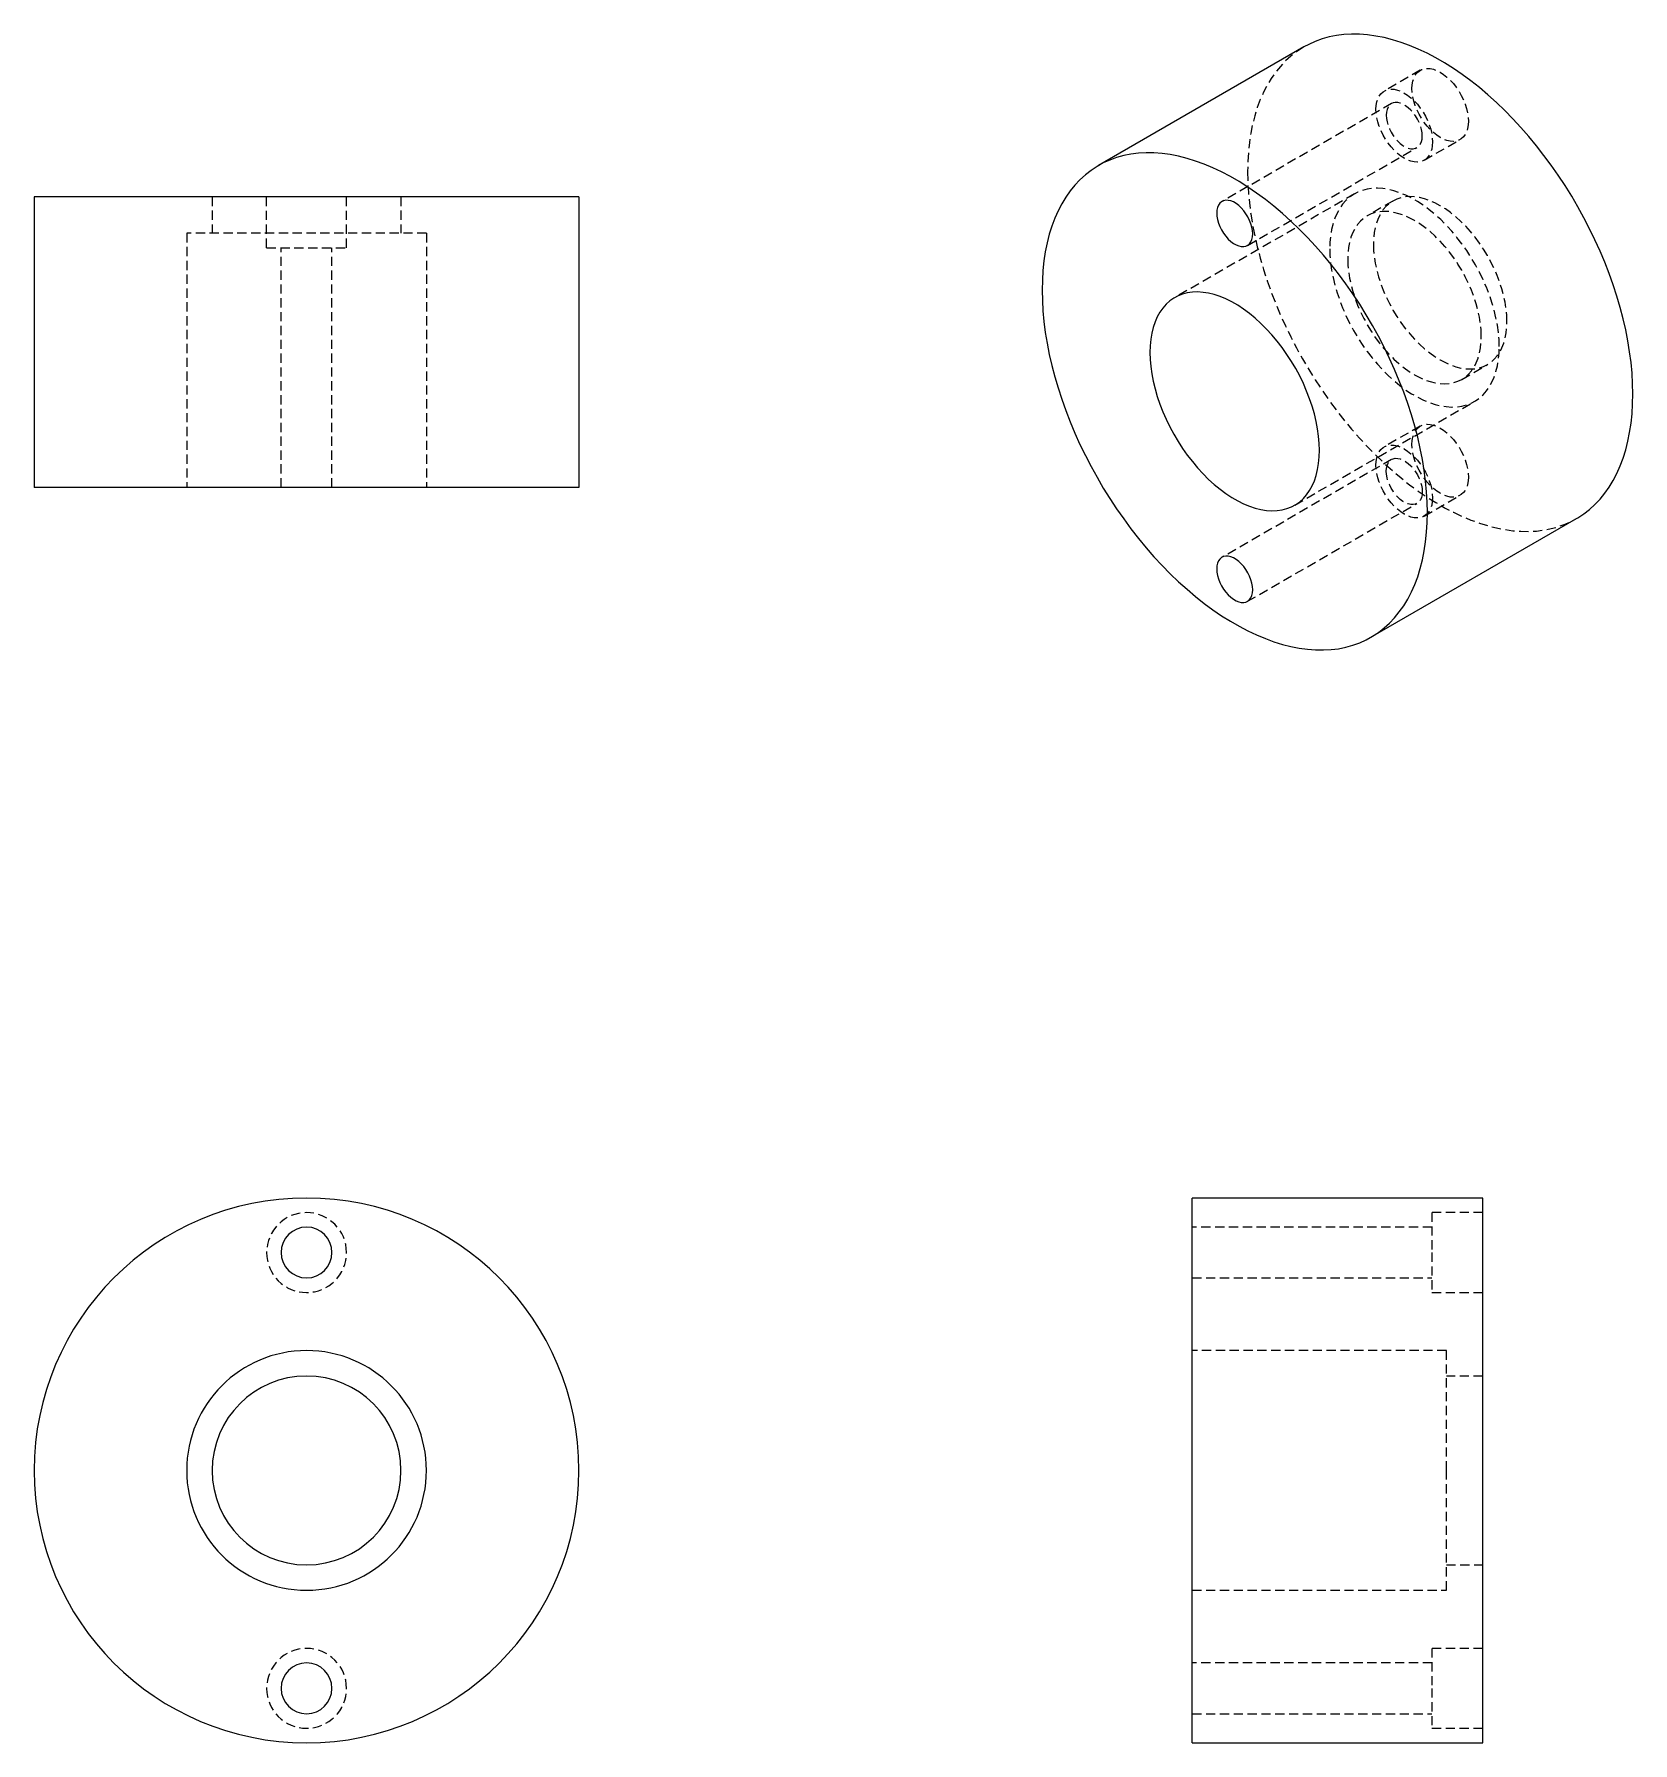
# Model space of a CAD drawing. Header units: millimetres. Extents: x 310 to 531, y 174 to 409.
import ezdxf

# ---------------------------------------------------------------- set-up
doc = ezdxf.new("R2010")
doc.units = ezdxf.units.MM
doc.linetypes.add('HIDDEN', pattern=[1.905, 1.27, -0.635])

msp = doc.modelspace()

# ---------------------------------------------------------------- linework, layer by layer
at = {"color": 7, "linetype": 'Continuous', "lineweight": 25}
for p, q in [((485.27, 407.02), (456.99, 390.69)), ((310.46, 386.38), (310.46, 346.38)), ((385.46, 386.38), (310.46, 386.38)), ((385.46, 386.38), (385.46, 346.38)), ((385.46, 346.38), (310.46, 346.38)), ((494.49, 325.74), (522.77, 342.07)), ((509.88, 248.53), (469.88, 248.53)), ((469.88, 211.03), (469.88, 248.53)), ((509.88, 211.03), (509.88, 248.53)), ((469.88, 173.53), (469.88, 211.03)), ((509.88, 173.53), (509.88, 211.03)), ((469.88, 173.53), (509.88, 173.53))]:
    msp.add_line(p, q, dxfattribs=at)
at = {"color": 7, "linetype": 'HIDDEN', "lineweight": 18}
for p, q in [((501.27, 403.8), (496.32, 400.95)), ((497.32, 399.21), (473.99, 385.74)), ((477.49, 379.68), (500.82, 393.15)), ((501.82, 391.42), (506.77, 394.28)), ((334.96, 386.38), (334.96, 381.38)), ((342.46, 379.38), (342.46, 386.38)), ((353.46, 379.38), (353.46, 386.38)), ((360.96, 386.38), (360.96, 381.38)), ((492.24, 386.79), (467.49, 372.51)), ((497.52, 385.8), (493.99, 383.76)), ((364.46, 381.38), (331.46, 381.38)), ((331.46, 381.38), (331.46, 346.38)), ((364.46, 381.38), (364.46, 346.38)), ((342.46, 379.38), (353.46, 379.38)), ((344.46, 346.38), (344.46, 379.38)), ((351.46, 346.38), (351.46, 379.38)), ((506.99, 361.24), (510.52, 363.29)), ((483.99, 343.93), (508.74, 358.21)), ((501.27, 354.81), (496.32, 351.95)), ((497.32, 350.22), (473.99, 336.75)), ((477.49, 330.69), (500.82, 344.16)), ((501.82, 342.43), (506.77, 345.28)), ((502.88, 246.53), (502.88, 241.03)), ((509.88, 246.53), (502.88, 246.53)), ((502.88, 244.53), (469.88, 244.53)), ((502.88, 241.03), (502.88, 235.53)), ((469.88, 237.53), (502.88, 237.53)), ((502.88, 235.53), (509.88, 235.53)), ((504.88, 227.53), (469.88, 227.53)), ((504.88, 211.03), (504.88, 227.53)), ((509.88, 224.03), (504.88, 224.03)), ((504.88, 194.53), (504.88, 211.03)), ((504.88, 198.03), (509.88, 198.03)), ((469.88, 194.53), (504.88, 194.53)), ((502.88, 186.53), (502.88, 181.03)), ((509.88, 186.53), (502.88, 186.53)), ((502.88, 184.53), (469.88, 184.53)), ((502.88, 181.03), (502.88, 175.53)), ((469.88, 177.53), (502.88, 177.53)), ((502.88, 175.53), (509.88, 175.53))]:
    msp.add_line(p, q, dxfattribs=at)
at = {"color": 7, "linetype": 'HIDDEN', "lineweight": 18, "flags": 128}
for points in [[(485.27, 407.02), (485.06, 406.89), (484.24, 406.35), (483.45, 405.74), (482.71, 405.07), (482.02, 404.33), (481.37, 403.53), (480.76, 402.67), (480.21, 401.76), (479.7, 400.78), (479.25, 399.76), (478.84, 398.68), (478.49, 397.55), (478.19, 396.37), (477.94, 395.14), (477.75, 393.88), (477.62, 392.57), (477.53, 391.23), (477.51, 389.85)], [(500.13, 401.29), (500.16, 401.81), (500.25, 402.29), (500.39, 402.73), (500.58, 403.12), (500.82, 403.44), (501.11, 403.7), (501.44, 403.89), (501.81, 404.01), (502.21, 404.06), (502.64, 404.04), (503.09, 403.94), (503.55, 403.77), (504.02, 403.53), (504.49, 403.23), (504.95, 402.86), (505.4, 402.44), (505.83, 401.97), (506.23, 401.46), (506.6, 400.91), (506.93, 400.34), (507.22, 399.74), (507.47, 399.14), (507.66, 398.53), (507.8, 397.94), (507.88, 397.35), (507.91, 396.8)], [(495.18, 398.43), (495.21, 398.95), (495.3, 399.44), (495.44, 399.87), (495.63, 400.26), (495.87, 400.58), (496.16, 400.84), (496.49, 401.03), (496.86, 401.15), (497.27, 401.2), (497.69, 401.18), (498.14, 401.08), (498.6, 400.91), (499.07, 400.67), (499.54, 400.37), (500, 400.01), (500.45, 399.59), (500.88, 399.12), (501.28, 398.6), (501.65, 398.06), (501.98, 397.48), (502.27, 396.89), (502.52, 396.28), (502.71, 395.68), (502.85, 395.08), (502.93, 394.5), (502.96, 393.94)], [(507.91, 396.8), (507.88, 396.27), (507.8, 395.79), (507.66, 395.35), (507.47, 394.97), (507.22, 394.64), (506.93, 394.38), (506.6, 394.19), (506.23, 394.07), (505.83, 394.02), (505.4, 394.05), (504.95, 394.14), (504.49, 394.31), (504.02, 394.55), (503.55, 394.85), (503.09, 395.22), (502.64, 395.64), (502.21, 396.11), (501.81, 396.62), (501.44, 397.17), (501.11, 397.74), (500.82, 398.34), (500.58, 398.94), (500.39, 399.55), (500.25, 400.15), (500.16, 400.73), (500.13, 401.29)], [(502.96, 393.94), (502.93, 393.41), (502.85, 392.93), (502.71, 392.49), (502.52, 392.11), (502.27, 391.78), (501.98, 391.52), (501.65, 391.33), (501.28, 391.21), (500.88, 391.16), (500.45, 391.19), (500, 391.29), (499.54, 391.45), (499.07, 391.69), (498.6, 392), (498.14, 392.36), (497.69, 392.78), (497.27, 393.25), (496.86, 393.76), (496.49, 394.31), (496.16, 394.89), (495.87, 395.48), (495.63, 396.08), (495.44, 396.69), (495.3, 397.29), (495.21, 397.87), (495.18, 398.43)], [(501.55, 394.75), (501.52, 395.2), (501.44, 395.66), (501.3, 396.14), (501.12, 396.61), (500.89, 397.08), (500.62, 397.53), (500.31, 397.94), (499.98, 398.32), (499.62, 398.65), (499.26, 398.93), (498.89, 399.14), (498.52, 399.29), (498.17, 399.37), (497.83, 399.37), (497.53, 399.31), (497.26, 399.17), (497.03, 398.97), (496.84, 398.71), (496.71, 398.39), (496.63, 398.02), (496.6, 397.61)], [(496.6, 397.61), (496.63, 397.17), (496.71, 396.71), (496.84, 396.23), (497.03, 395.75), (497.26, 395.29), (497.53, 394.84), (497.83, 394.42), (498.17, 394.04), (498.52, 393.71), (498.89, 393.44), (499.26, 393.23), (499.62, 393.08), (499.98, 393), (500.31, 392.99), (500.62, 393.06), (500.89, 393.19), (501.12, 393.39), (501.3, 393.66), (501.44, 393.98), (501.52, 394.34), (501.55, 394.75)], [(477.51, 389.85), (477.53, 388.44), (477.62, 387), (477.75, 385.54), (477.94, 384.05), (478.19, 382.55), (478.49, 381.02), (478.84, 379.49), (479.25, 377.94), (479.7, 376.39), (480.21, 374.83), (480.76, 373.27), (481.37, 371.71), (482.02, 370.16), (482.71, 368.62), (483.45, 367.09), (484.24, 365.58), (485.06, 364.09), (485.92, 362.61), (486.82, 361.17), (487.76, 359.75), (488.73, 358.36), (489.73, 357), (490.76, 355.68), (491.82, 354.4), (492.91, 353.16), (494.01, 351.97), (495.14, 350.82), (496.29, 349.72), (497.45, 348.67), (498.63, 347.68), (499.81, 346.74), (501.01, 345.86), (502.21, 345.04), (503.42, 344.28), (504.63, 343.58), (505.83, 342.95), (507.03, 342.38), (508.23, 341.88), (509.42, 341.45), (510.59, 341.09), (511.76, 340.79), (512.9, 340.57), (514.03, 340.41), (515.14, 340.33), (516.22, 340.31), (517.28, 340.37), (518.31, 340.5), (519.31, 340.7), (520.28, 340.97), (521.22, 341.31), (522.12, 341.72), (522.77, 342.07)], [(512.15, 365.77), (512.13, 366.72), (512.04, 367.71), (511.9, 368.72), (511.7, 369.74), (511.45, 370.78), (511.15, 371.83), (510.79, 372.88), (510.38, 373.93), (509.93, 374.97), (509.42, 376), (508.88, 377.02), (508.29, 378.01), (507.67, 378.97), (507.01, 379.91), (506.32, 380.8), (505.6, 381.66), (504.86, 382.47), (504.09, 383.24), (503.31, 383.95), (502.51, 384.6), (501.71, 385.2), (500.89, 385.73), (500.08, 386.2), (499.27, 386.61), (498.46, 386.94), (497.66, 387.21), (496.88, 387.4), (496.12, 387.52), (495.37, 387.57), (494.65, 387.54), (493.96, 387.44), (493.3, 387.27), (492.68, 387.02), (492.09, 386.71), (491.55, 386.32), (491.05, 385.87), (490.59, 385.35), (490.19, 384.78), (489.83, 384.14), (489.52, 383.44), (489.27, 382.69), (489.07, 381.89), (488.93, 381.05), (488.85, 380.16), (488.82, 379.24)], [(513.21, 369.24), (513.19, 370.09), (513.1, 370.96), (512.96, 371.86), (512.76, 372.78), (512.51, 373.7), (512.21, 374.63), (511.86, 375.57), (511.46, 376.49), (511.01, 377.4), (510.52, 378.3), (509.99, 379.17), (509.43, 380.01), (508.83, 380.82), (508.2, 381.59), (507.54, 382.32), (506.86, 383), (506.17, 383.63), (505.46, 384.2), (504.74, 384.71), (504.02, 385.16), (503.3, 385.54), (502.58, 385.86), (501.88, 386.1), (501.18, 386.28), (500.5, 386.38), (499.85, 386.41), (499.22, 386.37), (498.62, 386.25), (498.05, 386.06), (497.52, 385.8), (497.03, 385.47), (496.59, 385.08), (496.18, 384.62), (495.83, 384.09), (495.53, 383.51), (495.28, 382.87), (495.08, 382.18), (494.94, 381.45), (494.86, 380.67), (494.83, 379.85)], [(509.68, 367.2), (509.65, 368.05), (509.57, 368.92), (509.43, 369.82), (509.23, 370.74), (508.98, 371.66), (508.68, 372.59), (508.32, 373.52), (507.92, 374.45), (507.48, 375.36), (506.99, 376.26), (506.46, 377.13), (505.89, 377.97), (505.29, 378.78), (504.66, 379.55), (504, 380.28), (503.33, 380.96), (502.63, 381.59), (501.92, 382.16), (501.21, 382.67), (500.49, 383.12), (499.77, 383.5), (499.05, 383.82), (498.34, 384.06), (497.65, 384.24), (496.97, 384.34), (496.31, 384.37), (495.68, 384.33), (495.08, 384.21), (494.52, 384.02), (493.99, 383.76), (493.5, 383.43), (493.05, 383.04), (492.65, 382.57), (492.3, 382.05), (491.99, 381.47), (491.74, 380.83), (491.55, 380.14), (491.41, 379.4), (491.32, 378.63), (491.29, 377.81)], [(488.82, 379.24), (488.85, 378.28), (488.93, 377.3), (489.07, 376.29), (489.27, 375.26), (489.52, 374.22), (489.83, 373.18), (490.19, 372.12), (490.59, 371.08), (491.05, 370.03), (491.55, 369), (492.09, 367.99), (492.68, 367), (493.3, 366.03), (493.96, 365.1), (494.65, 364.2), (495.37, 363.35), (496.12, 362.53), (496.88, 361.77), (497.66, 361.06), (498.46, 360.4), (499.27, 359.81), (500.08, 359.27), (500.89, 358.8), (501.71, 358.4), (502.51, 358.07), (503.31, 357.8), (504.09, 357.61), (504.86, 357.49), (505.6, 357.44), (506.32, 357.47), (507.01, 357.57), (507.67, 357.74), (508.29, 357.98), (508.88, 358.3), (509.42, 358.68), (509.93, 359.13), (510.38, 359.65), (510.79, 360.23), (511.15, 360.87), (511.45, 361.57), (511.7, 362.31), (511.9, 363.11), (512.04, 363.96), (512.13, 364.84), (512.15, 365.77)], [(494.83, 379.85), (494.86, 379), (494.94, 378.12), (495.08, 377.23), (495.28, 376.31), (495.53, 375.38), (495.83, 374.45), (496.18, 373.52), (496.59, 372.6), (497.03, 371.69), (497.52, 370.79), (498.05, 369.92), (498.62, 369.08), (499.22, 368.27), (499.85, 367.5), (500.5, 366.77), (501.18, 366.09), (501.88, 365.46), (502.58, 364.89), (503.3, 364.38), (504.02, 363.93), (504.74, 363.55), (505.46, 363.23), (506.17, 362.98), (506.86, 362.81), (507.54, 362.71), (508.2, 362.68), (508.83, 362.72), (509.43, 362.84), (509.99, 363.03), (510.52, 363.29), (511.01, 363.61), (511.46, 364.01), (511.86, 364.47), (512.21, 365), (512.51, 365.58), (512.76, 366.22), (512.96, 366.91), (513.1, 367.64), (513.19, 368.42), (513.21, 369.24)], [(491.29, 377.81), (491.32, 376.96), (491.41, 376.08), (491.55, 375.19), (491.74, 374.27), (491.99, 373.34), (492.3, 372.41), (492.65, 371.48), (493.05, 370.56), (493.5, 369.64), (493.99, 368.75), (494.52, 367.88), (495.08, 367.03), (495.68, 366.22), (496.31, 365.45), (496.97, 364.73), (497.65, 364.05), (498.34, 363.42), (499.05, 362.85), (499.77, 362.34), (500.49, 361.89), (501.21, 361.5), (501.92, 361.19), (502.63, 360.94), (503.33, 360.77), (504, 360.67), (504.66, 360.64), (505.29, 360.68), (505.89, 360.8), (506.46, 360.98), (506.99, 361.24), (507.48, 361.57), (507.92, 361.97), (508.32, 362.43), (508.68, 362.96), (508.98, 363.54), (509.23, 364.18), (509.43, 364.87), (509.57, 365.6), (509.65, 366.38), (509.68, 367.2)], [(500.13, 352.29), (500.16, 352.82), (500.25, 353.3), (500.39, 353.74), (500.58, 354.12), (500.82, 354.45), (501.11, 354.71), (501.44, 354.9), (501.81, 355.02), (502.21, 355.07), (502.64, 355.04), (503.09, 354.95), (503.55, 354.78), (504.02, 354.54), (504.49, 354.24), (504.95, 353.87), (505.4, 353.45), (505.83, 352.98), (506.23, 352.47), (506.6, 351.92), (506.93, 351.35), (507.22, 350.75), (507.47, 350.15), (507.66, 349.54), (507.8, 348.94), (507.88, 348.36), (507.91, 347.8)], [(495.18, 349.44), (495.21, 349.96), (495.3, 350.45), (495.44, 350.88), (495.63, 351.27), (495.87, 351.59), (496.16, 351.85), (496.49, 352.04), (496.86, 352.16), (497.27, 352.21), (497.69, 352.19), (498.14, 352.09), (498.6, 351.92), (499.07, 351.68), (499.54, 351.38), (500, 351.01), (500.45, 350.59), (500.88, 350.12), (501.28, 349.61), (501.65, 349.06), (501.98, 348.49), (502.27, 347.89), (502.52, 347.29), (502.71, 346.68), (502.85, 346.09), (502.93, 345.5), (502.96, 344.95)], [(507.91, 347.8), (507.88, 347.28), (507.8, 346.79), (507.66, 346.36), (507.47, 345.97), (507.22, 345.65), (506.93, 345.39), (506.6, 345.2), (506.23, 345.08), (505.83, 345.03), (505.4, 345.05), (504.95, 345.15), (504.49, 345.32), (504.02, 345.56), (503.55, 345.86), (503.09, 346.22), (502.64, 346.64), (502.21, 347.11), (501.81, 347.63), (501.44, 348.18), (501.11, 348.75), (500.82, 349.34), (500.58, 349.95), (500.39, 350.55), (500.25, 351.15), (500.16, 351.74), (500.13, 352.29)], [(502.96, 344.95), (502.93, 344.42), (502.85, 343.94), (502.71, 343.5), (502.52, 343.12), (502.27, 342.79), (501.98, 342.53), (501.65, 342.34), (501.28, 342.22), (500.88, 342.17), (500.45, 342.2), (500, 342.29), (499.54, 342.46), (499.07, 342.7), (498.6, 343), (498.14, 343.37), (497.69, 343.79), (497.27, 344.26), (496.86, 344.77), (496.49, 345.32), (496.16, 345.89), (495.87, 346.49), (495.63, 347.09), (495.44, 347.7), (495.3, 348.3), (495.21, 348.88), (495.18, 349.44)], [(496.6, 348.62), (496.63, 349.03), (496.71, 349.4), (496.84, 349.72), (497.03, 349.98), (497.26, 350.18), (497.53, 350.32), (497.83, 350.38), (498.17, 350.37), (498.52, 350.29), (498.89, 350.15), (499.26, 349.93), (499.62, 349.66), (499.98, 349.33), (500.31, 348.95), (500.62, 348.53), (500.89, 348.09), (501.12, 347.62), (501.3, 347.14), (501.44, 346.67), (501.52, 346.2), (501.55, 345.76)], [(501.55, 345.76), (501.52, 345.35), (501.44, 344.98), (501.3, 344.66), (501.12, 344.4), (500.89, 344.2), (500.62, 344.07), (500.31, 344), (499.98, 344.01), (499.62, 344.09), (499.26, 344.23), (498.89, 344.45), (498.52, 344.72), (498.17, 345.05), (497.83, 345.43), (497.53, 345.85), (497.26, 346.29), (497.03, 346.76), (496.84, 347.24), (496.71, 347.71), (496.63, 348.18), (496.6, 348.62)]]:
    msp.add_lwpolyline(points, dxfattribs=at)
at = {"color": 7, "linetype": 'Continuous', "lineweight": 25, "flags": 128}
for points in [[(530.54, 359.24), (530.51, 360.65), (530.43, 362.08), (530.29, 363.55), (530.1, 365.04), (529.85, 366.54), (529.56, 368.07), (529.2, 369.6), (528.8, 371.15), (528.34, 372.7), (527.84, 374.26), (527.28, 375.82), (526.68, 377.37), (526.03, 378.92), (525.33, 380.47), (524.59, 381.99), (523.81, 383.51), (522.98, 385), (522.12, 386.47), (521.22, 387.92), (520.28, 389.34), (519.31, 390.73), (518.31, 392.09), (517.28, 393.41), (516.22, 394.69), (515.14, 395.93), (514.03, 397.12), (512.9, 398.27), (511.76, 399.37), (510.59, 400.42), (509.42, 401.41), (508.23, 402.35), (507.03, 403.23), (505.83, 404.05), (504.63, 404.81), (503.42, 405.5), (502.21, 406.14), (501.01, 406.7), (499.81, 407.21), (498.63, 407.64), (497.45, 408), (496.29, 408.3), (495.14, 408.52), (494.01, 408.68), (492.91, 408.76), (491.82, 408.77), (490.76, 408.72), (489.73, 408.59), (488.73, 408.39), (487.76, 408.12), (486.82, 407.78), (485.92, 407.37), (485.27, 407.02)], [(502.25, 342.91), (502.23, 344.32), (502.14, 345.76), (502.01, 347.22), (501.82, 348.71), (501.57, 350.21), (501.27, 351.74), (500.92, 353.27), (500.51, 354.82), (500.06, 356.37), (499.55, 357.93), (499, 359.49), (498.39, 361.05), (497.74, 362.6), (497.05, 364.14), (496.31, 365.67), (495.52, 367.18), (494.7, 368.67), (493.84, 370.15), (492.94, 371.59), (492, 373.01), (491.03, 374.4), (490.03, 375.76), (489, 377.08), (487.94, 378.36), (486.85, 379.6), (485.75, 380.79), (484.62, 381.94), (483.47, 383.04), (482.31, 384.09), (481.13, 385.08), (479.95, 386.02), (478.75, 386.9), (477.55, 387.72), (476.34, 388.48), (475.13, 389.18), (473.93, 389.81), (472.73, 390.38), (471.53, 390.88), (470.34, 391.31), (469.17, 391.67), (468, 391.97), (466.86, 392.19), (465.73, 392.35), (464.62, 392.43), (463.54, 392.45), (462.48, 392.39), (461.45, 392.26), (460.45, 392.06), (459.48, 391.79), (458.54, 391.45), (457.64, 391.04), (456.78, 390.57), (455.95, 390.02), (455.17, 389.41), (454.43, 388.74), (453.73, 388), (453.08, 387.2), (452.48, 386.35), (451.92, 385.43), (451.42, 384.46), (450.96, 383.43), (450.56, 382.35), (450.2, 381.22), (449.91, 380.04), (449.66, 378.82), (449.47, 377.55), (449.33, 376.24), (449.25, 374.9), (449.22, 373.52)], [(478.21, 381.28), (478.19, 381.73), (478.1, 382.19), (477.97, 382.66), (477.78, 383.14), (477.55, 383.61), (477.28, 384.06), (476.98, 384.47), (476.64, 384.85), (476.29, 385.18), (475.92, 385.46), (475.55, 385.67), (475.19, 385.82), (474.83, 385.89), (474.5, 385.9), (474.19, 385.84), (473.92, 385.7), (473.69, 385.5), (473.51, 385.24), (473.37, 384.92), (473.29, 384.55), (473.26, 384.14)], [(473.26, 384.14), (473.29, 383.7), (473.37, 383.24), (473.51, 382.76), (473.69, 382.28), (473.92, 381.82), (474.19, 381.37), (474.5, 380.95), (474.83, 380.57), (475.19, 380.24), (475.55, 379.97), (475.92, 379.76), (476.29, 379.61), (476.64, 379.53), (476.98, 379.52), (477.28, 379.59), (477.55, 379.72), (477.78, 379.92), (477.97, 380.18), (478.1, 380.5), (478.19, 380.87), (478.21, 381.28)], [(449.22, 373.52), (449.25, 372.11), (449.33, 370.68), (449.47, 369.21), (449.66, 367.72), (449.91, 366.22), (450.2, 364.69), (450.56, 363.16), (450.96, 361.61), (451.42, 360.06), (451.92, 358.5), (452.48, 356.94), (453.08, 355.39), (453.73, 353.84), (454.43, 352.29), (455.17, 350.77), (455.95, 349.25), (456.78, 347.76), (457.64, 346.29), (458.54, 344.84), (459.48, 343.42), (460.45, 342.03), (461.45, 340.67), (462.48, 339.35), (463.54, 338.07), (464.62, 336.83), (465.73, 335.64), (466.86, 334.49), (468, 333.39), (469.17, 332.34), (470.34, 331.35), (471.53, 330.41), (472.73, 329.53), (473.93, 328.71), (475.13, 327.95), (476.34, 327.26), (477.55, 326.62), (478.75, 326.06), (479.95, 325.55), (481.13, 325.12), (482.31, 324.76), (483.47, 324.46), (484.62, 324.24), (485.75, 324.08), (486.85, 324), (487.94, 323.99), (489, 324.04), (490.03, 324.17), (491.03, 324.37), (492, 324.64), (492.94, 324.98), (493.84, 325.39), (494.7, 325.87), (495.52, 326.41), (496.31, 327.02), (497.05, 327.69), (497.74, 328.43), (498.39, 329.23), (499, 330.09), (499.55, 331), (500.06, 331.98), (500.51, 333), (500.92, 334.08), (501.27, 335.21), (501.57, 336.39), (501.82, 337.62), (502.01, 338.88), (502.14, 340.19), (502.23, 341.53), (502.25, 342.91)], [(487.41, 351.48), (487.38, 352.44), (487.29, 353.42), (487.15, 354.43), (486.95, 355.46), (486.7, 356.49), (486.4, 357.54), (486.04, 358.59), (485.63, 359.64), (485.18, 360.69), (484.68, 361.72), (484.13, 362.73), (483.54, 363.72), (482.92, 364.69), (482.26, 365.62), (481.57, 366.52), (480.85, 367.37), (480.11, 368.18), (479.34, 368.95), (478.56, 369.66), (477.76, 370.31), (476.96, 370.91), (476.15, 371.45), (475.33, 371.92), (474.52, 372.32), (473.71, 372.65), (472.92, 372.92), (472.13, 373.11), (471.37, 373.23), (470.62, 373.28), (469.9, 373.25), (469.21, 373.15), (468.55, 372.98), (467.93, 372.74), (467.35, 372.42), (466.8, 372.04), (466.3, 371.58), (465.84, 371.07), (465.44, 370.49), (465.08, 369.85), (464.77, 369.15), (464.52, 368.4), (464.33, 367.61), (464.18, 366.76), (464.1, 365.87), (464.07, 364.95)], [(464.07, 364.95), (464.1, 364), (464.18, 363.01), (464.33, 362), (464.52, 360.98), (464.77, 359.94), (465.08, 358.89), (465.44, 357.84), (465.84, 356.79), (466.3, 355.75), (466.8, 354.72), (467.35, 353.7), (467.93, 352.71), (468.55, 351.75), (469.21, 350.81), (469.9, 349.92), (470.62, 349.06), (471.37, 348.25), (472.13, 347.48), (472.92, 346.77), (473.71, 346.12), (474.52, 345.52), (475.33, 344.99), (476.15, 344.52), (476.96, 344.11), (477.76, 343.78), (478.56, 343.51), (479.34, 343.32), (480.11, 343.2), (480.85, 343.15), (481.57, 343.18), (482.26, 343.28), (482.92, 343.45), (483.54, 343.7), (484.13, 344.01), (484.68, 344.4), (485.18, 344.85), (485.63, 345.36), (486.04, 345.94), (486.4, 346.58), (486.7, 347.28), (486.95, 348.03), (487.15, 348.83), (487.29, 349.67), (487.38, 350.56), (487.41, 351.48)], [(522.77, 342.07), (522.98, 342.19), (523.81, 342.74), (524.59, 343.35), (525.33, 344.02), (526.03, 344.76), (526.68, 345.56), (527.28, 346.41), (527.84, 347.33), (528.34, 348.3), (528.8, 349.33), (529.2, 350.41), (529.56, 351.54), (529.85, 352.72), (530.1, 353.94), (530.29, 355.21), (530.43, 356.52), (530.51, 357.86), (530.54, 359.24)], [(478.21, 332.29), (478.19, 332.73), (478.1, 333.2), (477.97, 333.67), (477.78, 334.15), (477.55, 334.62), (477.28, 335.06), (476.98, 335.48), (476.64, 335.86), (476.29, 336.19), (475.92, 336.46), (475.55, 336.68), (475.19, 336.82), (474.83, 336.9), (474.5, 336.91), (474.19, 336.84), (473.92, 336.71), (473.69, 336.51), (473.51, 336.25), (473.37, 335.93), (473.29, 335.56), (473.26, 335.15)], [(473.26, 335.15), (473.29, 334.71), (473.37, 334.24), (473.51, 333.77), (473.69, 333.29), (473.92, 332.82), (474.19, 332.38), (474.5, 331.96), (474.83, 331.58), (475.19, 331.25), (475.55, 330.98), (475.92, 330.76), (476.29, 330.62), (476.64, 330.54), (476.98, 330.53), (477.28, 330.59), (477.55, 330.73), (477.78, 330.93), (477.97, 331.19), (478.1, 331.51), (478.19, 331.88), (478.21, 332.29)]]:
    msp.add_lwpolyline(points, dxfattribs=at)
at = {"color": 7, "linetype": 'Continuous', "lineweight": 25}
for centre, radius, start, end in [((347.96, 211.03), 37.5, 0, 180), ((347.96, 241.03), 3.5, 0, 180), ((347.96, 241.03), 3.5, 180, 0), ((347.96, 211.03), 16.5, 0, 180), ((347.96, 211.03), 13, 0, 180), ((347.96, 211.03), 37.5, 180, 0), ((347.96, 211.03), 16.5, 180, 0), ((347.96, 211.03), 13, 180, 0), ((347.96, 181.03), 3.5, 0, 180), ((347.96, 181.03), 3.5, 180, 0)]:
    msp.add_arc(centre, radius, start, end, dxfattribs=at)
at = {"color": 7, "linetype": 'HIDDEN', "lineweight": 18}
for centre, start, end in [((347.96, 241.03), 0, 180), ((347.96, 241.03), 180, 0), ((347.96, 181.03), 0, 180), ((347.96, 181.03), 180, 0)]:
    msp.add_arc(centre, 5.5, start, end, dxfattribs=at)

doc.saveas('drawing.dxf')
